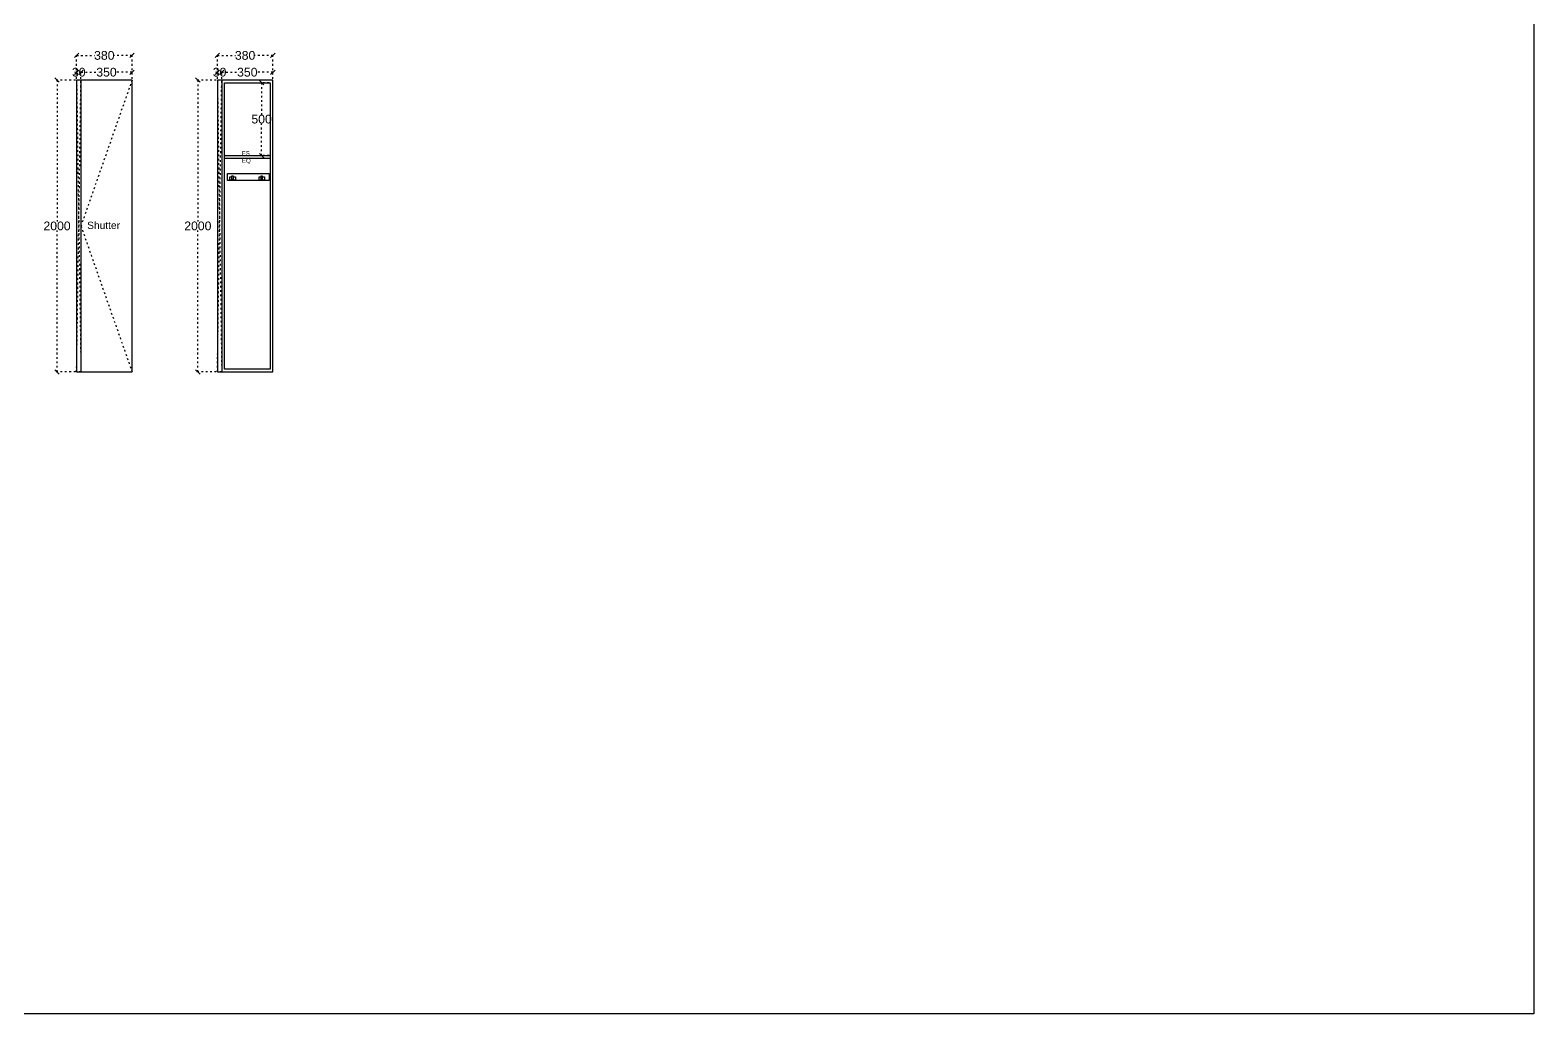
# Model space of a CAD drawing. Header units: millimetres. Extents: x 220712 to 1505573, y -354410 to 241923.
# Drawn here: x 253713 to 264020, y 105454 to 112196 of the extents above; entities that cross this region are included whole.
import ezdxf

# ---------------------------------------------------------------- set-up
doc = ezdxf.new("R2010")
doc.units = ezdxf.units.MM
doc.header["$MEASUREMENT"] = 0
doc.linetypes.add('ACAD_ISO03W100', pattern=[30, 12, -18])
doc.layers.add('Walls', color=253, linetype='Continuous')
doc.layers.add('Words', color=7, linetype='Continuous')
doc.styles.get("Standard").update_dxf_attribs({"font": 'arial.ttf'})
doc.dimstyles.get("Standard").update_dxf_attribs({"dimtxt": 60, "dimasz": 30, "dimexe": 7.75, "dimexo": 8.13, "dimgap": 0.63, "dimtad": 0, "dimtih": 1, "dimtoh": 1, "dimdec": 0, "dimzin": 0, "dimtxsty": 'Standard', "dimblk": 'OBLIQUE', "dimcen": 2.25, "dimclrd": 1, "dimclre": 1, "dimclrt": 1, "dimadec": 0, "dimazin": 0, "dimtfac": 1, "dimtdec": 0, "dimtofl": 0, "dimtmove": 0, "dimatfit": 3, "dimfxl": 1, "dimtolj": 1, "dimtzin": 0, "dimlwd": 30, "dimarcsym": 0})

# ---------------------------------------------------------------- blocks, each defined once
blk = doc.blocks.new('_Oblique')
at = {"color": 0, "linetype": 'ByBlock', "lineweight": -2}
blk.add_line((-0.5, -0.5), (0.5, 0.5), dxfattribs=at)
blk = doc.blocks.new('*D384')
at = {"layer": 'Defpoints', "color": 0, "linetype": 'ACAD_ISO03W100', "transparency": 16777216}
for p in [(254032, 111907.5), (254032, 111854), (254062, 111854)]:
    blk.add_point(p, dxfattribs=at)
at = {"layer": 'Walls', "color": 1, "linetype": 'ACAD_ISO03W100', "lineweight": -2, "transparency": 16777216}
for p, q in [((254032, 111862.13), (254032, 111915.25)), ((254062, 111862.13), (254062, 111915.25))]:
    blk.add_line(p, q, dxfattribs=at)
at = {"layer": 'Walls', "color": 1, "linetype": 'ACAD_ISO03W100', "lineweight": 30, "transparency": 16777216}
blk.add_line((254062, 111907.5), (254032, 111907.5), dxfattribs=at)
at = {"layer": 'Walls', "color": 1, "linetype": 'ACAD_ISO03W100', "lineweight": 30, "transparency": 16777216, "xscale": 30, "yscale": 30, "zscale": 30, "rotation": 180}
blk.add_blockref('_Oblique', (254032, 111907.5), dxfattribs=at)
at = {"layer": 'Walls', "color": 1, "linetype": 'ACAD_ISO03W100', "lineweight": 30, "transparency": 16777216, "xscale": 30, "yscale": 30, "zscale": 30}
blk.add_blockref('_Oblique', (254062, 111907.5), dxfattribs=at)
at = {"layer": 'Walls', "color": 1, "linetype": 'ACAD_ISO03W100', "transparency": 16777216, "insert": (254047, 111907.5), "char_height": 60, "attachment_point": 5}
blk.add_mtext('\\A1;30', dxfattribs=at)
blk = doc.blocks.new('*D385')
at = {"layer": 'Defpoints', "color": 0, "linetype": 'ACAD_ISO03W100', "transparency": 16777216}
for p in [(254062, 111854), (254412, 111907.5), (254412, 111854)]:
    blk.add_point(p, dxfattribs=at)
at = {"layer": 'Walls', "color": 1, "linetype": 'ACAD_ISO03W100', "lineweight": -2, "transparency": 16777216}
for p, q in [((254062, 111862.13), (254062, 111915.25)), ((254412, 111862.13), (254412, 111915.25))]:
    blk.add_line(p, q, dxfattribs=at)
at = {"layer": 'Walls', "color": 1, "linetype": 'ACAD_ISO03W100', "lineweight": 30, "transparency": 16777216}
for p, q in [((254062, 111907.5), (254170.210382, 111907.5)), ((254412, 111907.5), (254303.789618, 111907.5))]:
    blk.add_line(p, q, dxfattribs=at)
at = {"layer": 'Walls', "color": 1, "linetype": 'ACAD_ISO03W100', "lineweight": 30, "transparency": 16777216, "xscale": 30, "yscale": 30, "zscale": 30, "rotation": 180}
blk.add_blockref('_Oblique', (254062, 111907.5), dxfattribs=at)
at = {"layer": 'Walls', "color": 1, "linetype": 'ACAD_ISO03W100', "lineweight": 30, "transparency": 16777216, "xscale": 30, "yscale": 30, "zscale": 30}
blk.add_blockref('_Oblique', (254412, 111907.5), dxfattribs=at)
at = {"layer": 'Walls', "color": 1, "linetype": 'ACAD_ISO03W100', "transparency": 16777216, "insert": (254237, 111907.5), "char_height": 60, "attachment_point": 5}
blk.add_mtext('\\A1;350', dxfattribs=at)
blk = doc.blocks.new('*D386')
at = {"layer": 'Defpoints', "color": 0, "linetype": 'ACAD_ISO03W100', "transparency": 16777216}
for p in [(254032, 111854), (253898, 109854), (254032, 109854)]:
    blk.add_point(p, dxfattribs=at)
at = {"layer": 'Walls', "color": 1, "linetype": 'ACAD_ISO03W100', "lineweight": -2, "transparency": 16777216}
for p, q in [((254024, 111854), (253890, 111854)), ((254024, 109854), (253890, 109854))]:
    blk.add_line(p, q, dxfattribs=at)
at = {"layer": 'Walls', "color": 1, "linetype": 'ACAD_ISO03W100', "lineweight": 30, "transparency": 16777216}
for p, q in [((253898, 111854), (253898, 110885)), ((253898, 109854), (253898, 110823))]:
    blk.add_line(p, q, dxfattribs=at)
at = {"layer": 'Walls', "color": 1, "linetype": 'ACAD_ISO03W100', "lineweight": 30, "transparency": 16777216, "xscale": 30, "yscale": 30, "zscale": 30}
for p, rotation in [((253898, 111854), 90), ((253898, 109854), 270)]:
    blk.add_blockref('_Oblique', p, dxfattribs=dict(at, rotation=rotation))
at = {"layer": 'Walls', "color": 1, "linetype": 'ACAD_ISO03W100', "transparency": 16777216, "insert": (253898, 110854), "char_height": 60, "attachment_point": 5}
blk.add_mtext('\\A1;2000', dxfattribs=at)
blk = doc.blocks.new('*D387')
at = {"layer": 'Defpoints', "color": 0, "linetype": 'ACAD_ISO03W100', "transparency": 16777216}
for p in [(254412, 112022.5), (254032, 111854), (254412, 111854)]:
    blk.add_point(p, dxfattribs=at)
at = {"layer": 'Walls', "color": 1, "linetype": 'ACAD_ISO03W100', "lineweight": -2, "transparency": 16777216}
for p, q in [((254032, 111862.13), (254032, 112030.25)), ((254412, 111862.13), (254412, 112030.25))]:
    blk.add_line(p, q, dxfattribs=at)
at = {"layer": 'Walls', "color": 1, "linetype": 'ACAD_ISO03W100', "lineweight": 30, "transparency": 16777216}
for p, q in [((254032, 112022.5), (254155.210382, 112022.5)), ((254412, 112022.5), (254288.789618, 112022.5))]:
    blk.add_line(p, q, dxfattribs=at)
at = {"layer": 'Walls', "color": 1, "linetype": 'ACAD_ISO03W100', "lineweight": 30, "transparency": 16777216, "xscale": 30, "yscale": 30, "zscale": 30, "rotation": 180}
blk.add_blockref('_Oblique', (254032, 112022.5), dxfattribs=at)
at = {"layer": 'Walls', "color": 1, "linetype": 'ACAD_ISO03W100', "lineweight": 30, "transparency": 16777216, "xscale": 30, "yscale": 30, "zscale": 30}
blk.add_blockref('_Oblique', (254412, 112022.5), dxfattribs=at)
at = {"layer": 'Walls', "color": 1, "linetype": 'ACAD_ISO03W100', "transparency": 16777216, "insert": (254222, 112022.5), "char_height": 60, "attachment_point": 5}
blk.add_mtext('\\A1;380', dxfattribs=at)
blk = doc.blocks.new('*D389')
at = {"layer": 'Defpoints', "color": 0, "linetype": 'ACAD_ISO03W100', "transparency": 16777216}
for p in [(254997, 111907.5), (254997, 111854), (255027, 111854)]:
    blk.add_point(p, dxfattribs=at)
at = {"layer": 'Walls', "color": 1, "linetype": 'ACAD_ISO03W100', "lineweight": -2, "transparency": 16777216}
for p, q in [((254997, 111862.13), (254997, 111915.25)), ((255027, 111862.13), (255027, 111915.25))]:
    blk.add_line(p, q, dxfattribs=at)
at = {"layer": 'Walls', "color": 1, "linetype": 'ACAD_ISO03W100', "lineweight": 30, "transparency": 16777216}
blk.add_line((255027, 111907.5), (254997, 111907.5), dxfattribs=at)
at = {"layer": 'Walls', "color": 1, "linetype": 'ACAD_ISO03W100', "lineweight": 30, "transparency": 16777216, "xscale": 30, "yscale": 30, "zscale": 30, "rotation": 180}
blk.add_blockref('_Oblique', (254997, 111907.5), dxfattribs=at)
at = {"layer": 'Walls', "color": 1, "linetype": 'ACAD_ISO03W100', "lineweight": 30, "transparency": 16777216, "xscale": 30, "yscale": 30, "zscale": 30}
blk.add_blockref('_Oblique', (255027, 111907.5), dxfattribs=at)
at = {"layer": 'Walls', "color": 1, "linetype": 'ACAD_ISO03W100', "transparency": 16777216, "insert": (255012, 111907.5), "char_height": 60, "attachment_point": 5}
blk.add_mtext('\\A1;30', dxfattribs=at)
blk = doc.blocks.new('*D390')
at = {"layer": 'Defpoints', "color": 0, "linetype": 'ACAD_ISO03W100', "transparency": 16777216}
for p in [(255027, 111854), (255377, 111907.5), (255377, 111854)]:
    blk.add_point(p, dxfattribs=at)
at = {"layer": 'Walls', "color": 1, "linetype": 'ACAD_ISO03W100', "lineweight": -2, "transparency": 16777216}
for p, q in [((255027, 111862.13), (255027, 111915.25)), ((255377, 111862.13), (255377, 111915.25))]:
    blk.add_line(p, q, dxfattribs=at)
at = {"layer": 'Walls', "color": 1, "linetype": 'ACAD_ISO03W100', "lineweight": 30, "transparency": 16777216}
for p, q in [((255027, 111907.5), (255135.210382, 111907.5)), ((255377, 111907.5), (255268.789618, 111907.5))]:
    blk.add_line(p, q, dxfattribs=at)
at = {"layer": 'Walls', "color": 1, "linetype": 'ACAD_ISO03W100', "lineweight": 30, "transparency": 16777216, "xscale": 30, "yscale": 30, "zscale": 30, "rotation": 180}
blk.add_blockref('_Oblique', (255027, 111907.5), dxfattribs=at)
at = {"layer": 'Walls', "color": 1, "linetype": 'ACAD_ISO03W100', "lineweight": 30, "transparency": 16777216, "xscale": 30, "yscale": 30, "zscale": 30}
blk.add_blockref('_Oblique', (255377, 111907.5), dxfattribs=at)
at = {"layer": 'Walls', "color": 1, "linetype": 'ACAD_ISO03W100', "transparency": 16777216, "insert": (255202, 111907.5), "char_height": 60, "attachment_point": 5}
blk.add_mtext('\\A1;350', dxfattribs=at)
blk = doc.blocks.new('*D391')
at = {"layer": 'Defpoints', "color": 0, "linetype": 'ACAD_ISO03W100', "transparency": 16777216}
for p in [(254997, 111854), (254863, 109854), (254997, 109854)]:
    blk.add_point(p, dxfattribs=at)
at = {"layer": 'Walls', "color": 1, "linetype": 'ACAD_ISO03W100', "lineweight": -2, "transparency": 16777216}
for p, q in [((254989, 111854), (254855, 111854)), ((254989, 109854), (254855, 109854))]:
    blk.add_line(p, q, dxfattribs=at)
at = {"layer": 'Walls', "color": 1, "linetype": 'ACAD_ISO03W100', "lineweight": 30, "transparency": 16777216}
for p, q in [((254863, 111854), (254863, 110885)), ((254863, 109854), (254863, 110823))]:
    blk.add_line(p, q, dxfattribs=at)
at = {"layer": 'Walls', "color": 1, "linetype": 'ACAD_ISO03W100', "lineweight": 30, "transparency": 16777216, "xscale": 30, "yscale": 30, "zscale": 30}
for p, rotation in [((254863, 111854), 90), ((254863, 109854), 270)]:
    blk.add_blockref('_Oblique', p, dxfattribs=dict(at, rotation=rotation))
at = {"layer": 'Walls', "color": 1, "linetype": 'ACAD_ISO03W100', "transparency": 16777216, "insert": (254863, 110854), "char_height": 60, "attachment_point": 5}
blk.add_mtext('\\A1;2000', dxfattribs=at)
blk = doc.blocks.new('*D388')
at = {"layer": 'Defpoints', "color": 0, "linetype": 'ACAD_ISO03W100', "transparency": 16777216}
for p in [(255377, 112022.5), (254997, 111854), (255377, 111854)]:
    blk.add_point(p, dxfattribs=at)
at = {"layer": 'Walls', "color": 1, "linetype": 'ACAD_ISO03W100', "lineweight": -2, "transparency": 16777216}
for p, q in [((254997, 111862.13), (254997, 112030.25)), ((255377, 111862.13), (255377, 112030.25))]:
    blk.add_line(p, q, dxfattribs=at)
at = {"layer": 'Walls', "color": 1, "linetype": 'ACAD_ISO03W100', "lineweight": 30, "transparency": 16777216}
for p, q in [((254997, 112022.5), (255120.210382, 112022.5)), ((255377, 112022.5), (255253.789618, 112022.5))]:
    blk.add_line(p, q, dxfattribs=at)
at = {"layer": 'Walls', "color": 1, "linetype": 'ACAD_ISO03W100', "lineweight": 30, "transparency": 16777216, "xscale": 30, "yscale": 30, "zscale": 30, "rotation": 180}
blk.add_blockref('_Oblique', (254997, 112022.5), dxfattribs=at)
at = {"layer": 'Walls', "color": 1, "linetype": 'ACAD_ISO03W100', "lineweight": 30, "transparency": 16777216, "xscale": 30, "yscale": 30, "zscale": 30}
blk.add_blockref('_Oblique', (255377, 112022.5), dxfattribs=at)
at = {"layer": 'Walls', "color": 1, "linetype": 'ACAD_ISO03W100', "transparency": 16777216, "insert": (255187, 112022.5), "char_height": 60, "attachment_point": 5}
blk.add_mtext('\\A1;380', dxfattribs=at)
blk = doc.blocks.new('*D392')
at = {"layer": 'Defpoints', "color": 0, "linetype": 'ACAD_ISO03W100', "transparency": 16777216}
for p in [(255300, 111836), (255359, 111836), (255359, 111336)]:
    blk.add_point(p, dxfattribs=at)
at = {"layer": 'Walls', "color": 1, "linetype": 'ACAD_ISO03W100', "lineweight": -2, "transparency": 16777216}
for p, q in [((255351, 111836), (255292, 111836)), ((255351, 111336), (255292, 111336))]:
    blk.add_line(p, q, dxfattribs=at)
at = {"layer": 'Walls', "color": 1, "linetype": 'ACAD_ISO03W100', "lineweight": 30, "transparency": 16777216}
for p, q in [((255300, 111836), (255300, 111617)), ((255300, 111336), (255300, 111555))]:
    blk.add_line(p, q, dxfattribs=at)
at = {"layer": 'Walls', "color": 1, "linetype": 'ACAD_ISO03W100', "lineweight": 30, "transparency": 16777216, "xscale": 30, "yscale": 30, "zscale": 30}
for p, rotation in [((255300, 111836), 90), ((255300, 111336), 270)]:
    blk.add_blockref('_Oblique', p, dxfattribs=dict(at, rotation=rotation))
at = {"layer": 'Walls', "color": 1, "linetype": 'ACAD_ISO03W100', "transparency": 16777216, "insert": (255300, 111586), "char_height": 60, "attachment_point": 5}
blk.add_mtext('\\A1;500', dxfattribs=at)

msp = doc.modelspace()

# ---------------------------------------------------------------- linework, layer by layer
at = {"color": 18, "true_color": 0x000000}
for points in [[(255152.8, 111166), (255066, 111166), (255066, 111212.7), (255352.5, 111212.7), (255352.5, 111166), (255152.8, 111166)], [(255104.8, 111190.4), (255120, 111190.4), (255120, 111166.9), (255083.2, 111166.9), (255083.2, 111190.4), (255097.1, 111190.4)], [(255304.6, 111190.4), (255319.8, 111190.4), (255319.8, 111166.9), (255283, 111166.9), (255283, 111190.4), (255296.9, 111190.4)]]:
    msp.add_lwpolyline(points, dxfattribs=at)
for points in [[(255097.1, 111198.1), (255104.8, 111198.1), (255104.8, 111171.6), (255097.1, 111171.6)], [(255296.9, 111198.1), (255304.6, 111198.1), (255304.6, 111171.6), (255296.9, 111171.6)]]:
    msp.add_lwpolyline(points, close=True, dxfattribs=at)
at = {"layer": 'Walls', "color": 18, "true_color": 0x000000}
for p, q in [((254412, 111854), (254032, 111854)), ((254032, 111854), (254032, 109854)), ((254062, 111854), (254062, 109854)), ((254412, 109854), (254412, 111854)), ((254997, 111854), (254997, 109854)), ((255377, 111854), (254997, 111854)), ((255027, 111854), (255027, 109854)), ((255045, 111836), (255359, 111836)), ((255045, 109872), (255045, 111836)), ((255359, 111836), (255359, 109872)), ((255377, 109854), (255377, 111854)), ((255045, 111336), (255359, 111336)), ((255045, 111318), (255359, 111318)), ((255359, 109872), (255045, 109872)), ((254032, 109854), (254412, 109854)), ((254997, 109854), (255377, 109854))]:
    msp.add_line(p, q, dxfattribs=at)
msp.add_lwpolyline([(221541.5, 129286.5), (264020, 129286.5), (264020, 105454.5), (221541.5, 105454.5)], close=True, dxfattribs=at)
at = {"layer": 'Walls', "color": 240, "linetype": 'ACAD_ISO03W100', "true_color": 0xed1f24}
for points in [[(254032, 111854), (254062, 109854), (254032, 109854), (254062, 111854)], [(254997, 111854), (255027, 109854), (254997, 109854), (255027, 111854)]]:
    msp.add_lwpolyline(points, dxfattribs=at)
at = {"layer": 'Walls', "color": 9, "linetype": 'ACAD_ISO03W100', "true_color": 0xc7c8ca}
msp.add_lwpolyline([(254412, 111854), (254062, 110854), (254412, 109854)], dxfattribs=at)

# ---------------------------------------------------------------- texts
at = {"insert": (254104.5, 110883.2), "char_height": 50, "attachment_point": 1}
msp.add_mtext_dynamic_manual_height_columns('Shutter', width=1609.978, gutter_width=12.5, heights=[0], dxfattribs=at)
at = {"layer": 'Words', "color": 0, "insert": (255165.5, 111366.9), "char_height": 30, "attachment_point": 1}
msp.add_mtext_dynamic_manual_height_columns('FS\\PEQ', width=1178.022, gutter_width=866.4, heights=[0], dxfattribs=at)

# ---------------------------------------------------------------- dimensions: what is measured, and where the dimension line sits
at = {"layer": 'Walls', "color": 240, "linetype": 'ACAD_ISO03W100', "true_color": 0xed1f24}
for base, p1, p2, picture, middle in [((254412, 112022.5), (254032, 111854), (254412, 111854), '*D387', (254222, 112022.5)), ((255377, 112022.5), (254997, 111854), (255377, 111854), '*D388', (255187, 112022.5)), ((254412, 111907.5), (254062, 111854), (254412, 111854), '*D385', (254237, 111907.5)), ((255377, 111907.5), (255027, 111854), (255377, 111854), '*D390', (255202, 111907.5))]:
    dim = msp.add_linear_dim(base=base, p1=p1, p2=p2, dimstyle='Standard', dxfattribs=at)
    dim.commit()
    dim.dimension.update_dxf_attribs({"geometry": picture, "text_midpoint": middle})
for base, p1, p2, picture, middle in [((254032, 111907.5), (254062, 111854), (254032, 111854), '*D384', (254047, 111907.5)), ((254997, 111907.5), (255027, 111854), (254997, 111854), '*D389', (255012, 111907.5))]:
    dim = msp.add_linear_dim(base=base, p1=p1, p2=p2, dimstyle='Standard', dxfattribs=at)
    dim.commit()
    dim.dimension.update_dxf_attribs({"geometry": picture, "text_midpoint": middle, "dimtype": 160})
for base, p1, p2, picture, middle in [((253897.5, 109854), (254032, 111854), (254032, 109854), '*D386', (253897.5, 110854)), ((254862.5, 109854), (254997, 111854), (254997, 109854), '*D391', (254862.5, 110854))]:
    dim = msp.add_linear_dim(base=base, p1=p1, p2=p2, angle=90, dimstyle='Standard', dxfattribs=at)
    dim.commit()
    dim.dimension.update_dxf_attribs({"geometry": picture, "text_midpoint": middle})
at = {"layer": 'Walls', "color": 18, "linetype": 'ACAD_ISO03W100', "true_color": 0x000000}
dim = msp.add_linear_dim(base=(255300, 111836), p1=(255359, 111336), p2=(255359, 111836), angle=90, dimstyle='Standard', dxfattribs=at)
dim.commit()
dim.dimension.update_dxf_attribs({"geometry": '*D392', "text_midpoint": (255300, 111586)})

doc.saveas('drawing.dxf')
